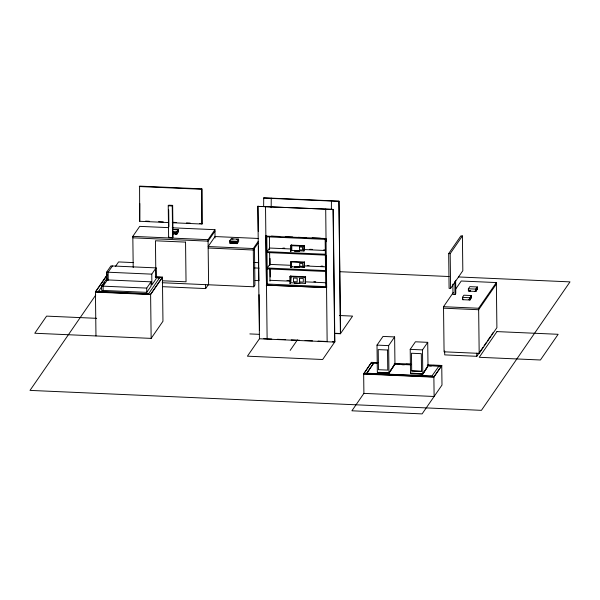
<?xml version="1.0" encoding="UTF-8"?>
<svg xmlns="http://www.w3.org/2000/svg" width="600" height="600" viewBox="0 0 600 600"><rect width="100%" height="100%" fill="white"/><g stroke="black" fill="none" stroke-linecap="round" stroke-linejoin="round"><path stroke-width="0.9" d="M168.532 222.562L139.718 221.288L139.59 186.105L201.862 188.85L201.99 224.04L172.245 222.728M139.718 221.288L139.8 203.483M106.725 280.245L106.627 272.153L110.94 265.897L156.083 267.892L156.21 278.685L151.898 284.933L151.77 274.147L156.083 267.892M112.44 265.965L108.135 272.22L108.233 280.312M133.208 267.54L132.825 236.355L139.71 226.365L168.51 227.632M95.97 335.947L95.43 291.817L107.243 274.688M107.25 274.987L95.438 292.11L150.608 294.548L162.42 277.425L156.81 277.17M101.587 286.095L105.9 279.847L151.042 281.835L151.095 286.103L146.782 292.358L101.64 290.362L101.587 286.095L146.73 288.09L151.042 281.835M95.775 295.013L30 390.397L481.418 410.34L570 281.873L458.55 276.952M115.403 266.55L118.583 261.93L133.567 262.597M106.17 280.05L107.183 278.528M107.407 279.907L103.095 286.163L103.148 290.43M168.24 205.77L168.637 205.2L172.65 205.373L173.04 237.248L172.642 237.817L168.63 237.638L168.24 205.77L172.252 205.942L172.65 205.373M201.99 224.04L201.862 188.85M168.63 237.638L169.028 237.067M176.145 232.627L172.695 232.493L176.145 232.627L176.145 233.46L172.71 233.303M175.462 233.843L176.542 233.775L175.462 233.993L175.635 233.587M172.725 233.925L176.91 234.105L176.88 231.78L178.343 229.657L172.493 229.395M178.08 231.757L178.058 229.8L174.585 229.665M176.91 234.105L178.373 231.983L178.343 229.657M185.528 242.115L155.438 240.78L155.873 276.803M96.66 318.33L46.59 316.118L34.777 333.248L151.148 338.385L150.608 294.255L162.42 277.125L155.265 276.81M208.612 284.79L208.058 239.678L214.95 229.688L172.222 227.798M214.965 231.157L208.08 241.147L132.84 237.825M151.148 338.385L162.96 321.255L162.42 277.125M229.627 240.968L231.09 238.845L238.62 239.175L238.642 241.507L237.18 243.63L229.657 243.3L229.627 240.968L237.15 241.305L238.62 239.175M231.397 239.032L233.138 239.093M257.812 206.362L333.225 209.43L334.845 341.82L322.657 359.498L247.417 356.175L259.433 338.76L257.812 206.362L333.225 209.43M263.64 206.445L263.715 197.798L338.955 201.12L340.567 333.517L335.558 333.293M238.32 239.34L236.587 239.265M236.812 243.3L235.913 243.263M162.623 286.68L205.65 288.577L208.275 284.767M265.515 206.438L267.127 338.835M271.237 198.135L271.178 207.712M162.165 282.735L253.755 286.785L253.282 248.535L258.053 241.62M258.075 243.09L253.305 250.005L208.163 248.01M267.067 251.663L325.447 254.243L325.462 255.12L267.075 252.548L267.067 251.663L269.565 248.032L290.88 248.978M253.755 286.785L254.933 285.067L254.483 248.295M267.27 268.005L325.65 270.585L325.657 271.47L267.278 268.89L267.27 268.005L269.767 264.382L291.082 265.32M290.618 251.13L290.955 245.07L291.353 245.085L291.42 250.567L290.618 251.13L291.817 249.9L291.757 245.108L304.327 245.663L303.99 251.032L291.413 250.478M291.022 251.145L291.353 245.085M291.757 245.108L291.36 245.685L303.93 246.24L304.327 245.663M294.487 251.017L299.19 251.197L294.487 251.017L294.502 250.305M325.702 209.1L327.142 341.745M331.433 200.79L331.358 209.438M290.752 261.998L291.555 261.435L291.225 267.495L290.82 267.48L290.752 261.998L291.555 261.435M299.16 250.538L299.175 251.228M290.82 267.48L291.623 266.918M292.013 266.25L291.615 266.827L304.192 267.382L304.53 262.013L291.952 261.457L291.555 262.035L304.132 262.59L304.53 262.013M334.545 333.517L340.395 333.772L338.955 201.12M299.385 266.858L295.62 266.722L299.385 266.858L299.37 267.57L294.712 267.337M289.928 276.683L290.73 276.12L290.407 283.425L290.01 283.41L289.928 276.683L290.73 276.12M291.127 276.142L290.73 276.72L305.212 277.358L305.618 276.78L291.127 276.142L290.805 282.757L305.288 283.395L305.618 276.78M299.76 266.228L299.737 263.34L302.678 263.468L302.707 266.362L299.775 266.212M290.01 283.41L290.407 282.832M293.483 281.67L293.452 278.032L297.157 278.197L297.188 281.835L293.498 281.655M299.767 282.84L299.752 283.553L294.428 283.29M299.558 278.317L303.27 278.468L303.308 282.105L299.603 281.94L299.558 278.317L299.61 281.925M326.663 287.55L266.295 285.15L326.663 287.55L326.272 255.712M290.16 350.407L297.413 339.892M340.395 333.772L352.582 316.103L339.577 315.525M377.01 345.112L383.01 336.413L394.627 336.923L394.957 364.237L388.957 372.938L377.34 372.428L377.01 345.112L388.627 345.623L394.627 336.923M427.71 364.83L441.75 365.452L441.99 385.065L422.107 413.895L351.892 410.798L363.9 393.382L363.66 373.77L371.535 362.347L378.082 362.64M448.68 253.597L460.897 235.875L462.405 235.942L462.825 270.705L450.607 288.428L449.1 288.36L448.68 253.597L450.18 253.665L462.405 235.942M373.553 363.465L366.66 373.462M373.545 363.225L366.66 373.215L431.865 376.095L438.757 366.345M367.718 371.925L368.782 370.388M387.51 350.025L378.218 349.612L378.457 369.697L387.765 370.095L387.518 350.01M388.845 373.358L394.605 364.403L388.845 373.358L377.692 372.862L377.685 372.278M410.213 349.358L415.425 341.79L427.717 342.337L428.01 366.285L422.79 373.845L410.505 373.305L410.213 349.358L422.498 349.897L427.717 342.337M455.505 289.327L461.243 281.01L496.35 282.562L496.897 327.675L479.183 353.37L444.075 351.817L443.52 306.705L453.42 292.35M452.865 284.16L452.993 294.472L454.995 294.562L455.783 293.423L455.625 280.298M411.69 370.92L411.487 353.243L421.312 353.67L421.522 371.355L411.69 370.92L421.53 371.34M471.42 297.75L469.942 300L462.48 299.678L462.45 297.345L463.928 295.207L471.39 295.53L471.42 297.862M477.322 289.185L475.853 291.442L468.39 291.112L468.36 288.78L469.838 286.642L477.3 286.972L477.33 289.298M469.2 290.947L470.28 290.73M469.2 291.097L469.373 290.692M471.39 295.53L469.98 297.765L470.002 299.722M475.905 291.157L475.882 289.2L477.3 286.972M468.735 299.632L469.643 299.678M471.397 295.8L470.04 297.765L462.45 297.345M477.3 287.235L475.882 289.2M415.38 373.38L410.842 373.178L410.85 373.77L422.647 374.288L427.155 367.147M422.647 374.288L427.658 366.42M479.183 353.37L478.635 308.257L496.35 282.562M496.365 284.032L478.65 309.728L443.543 308.175M363.9 393.382L434.115 396.48L433.875 376.868L441.75 365.452M441.757 365.745L433.882 377.16L363.66 374.062M444.668 350.962L444.713 354.885L476.812 356.303L483.015 347.31M484.05 345.81L486.63 342.06M487.665 340.567L490.763 336.067M491.798 334.567L493.35 332.317M139.29 186.532L201.57 189.285M263.543 198.06L338.775 201.382M145.59 221.108L149.31 221.272M158.602 221.685L163.252 221.888M172.545 222.3L176.265 222.465M186.488 222.915L190.208 223.08M199.5 223.493L202.29 223.612M172.703 231.593L176.88 231.78M271.425 236.108L279.765 236.475M285.315 236.722L292.725 237.045M298.282 237.292L306.615 237.66M312.173 237.907L320.505 238.275M265.695 236.115L326.062 238.522L326.1 241.733M265.882 236.745L326.07 239.4M258.33 238.462L215.032 236.55L208.14 246.54L253.282 248.535M132.825 236.355L208.058 239.678M290.558 245.647L290.955 245.67M230.468 243.285L231.375 243.322M282.892 248.093L284.752 248.175M309.772 249.285L312.548 249.405M323.67 249.892L325.522 249.975M303.855 249.548L325.17 250.493M254.032 262.478L258.697 262.68M307.192 265.5L309.045 265.582M321.09 266.115L322.942 266.197M304.058 265.897L326.295 266.88M301.897 266.685L304.59 266.805M254.385 267.93L259.065 268.14M339.608 271.695L449.183 276.532M106.627 272.153L151.77 274.147M287.01 280.507L288.855 280.59M313.86 281.692L315.712 281.775M468.36 288.78L475.822 289.11L475.853 291.442M269.985 280.282L290.355 281.183M305.175 281.843L326.468 282.78M106.958 273.397L107.04 280.11M468.518 289.462L468.577 290.28M255.09 280.462L258.825 280.627M469.373 290.835L470.28 290.88M474.465 291.33L475.365 291.368M155.7 277.567L159.42 277.778M157.567 277.942L159.42 277.733M266.46 284.01L326.647 286.673M162.308 280.785L186.038 281.798L185.55 242.085M462.615 298.028L462.675 298.845M101.858 286.365L104.752 282.24L97.942 292.222M98.43 291.218L148.597 293.722M443.52 306.705L478.635 308.257M95.43 291.817L150.608 294.255M249.84 333.923L259.132 334.327M263.782 338.685L271.763 339.038M277.312 339.285L285.653 339.653M291.202 339.892L299.543 340.26M305.093 340.507L312.502 340.837M318.06 341.085L326.392 341.452M332.332 341.715L334.845 341.82M259.433 338.76L334.665 342.082L333.045 209.685M394.935 363.382L410.857 364.087M394.942 363.675L399.623 363.885M406.178 364.17L410.857 364.38M433.327 365.37L440.82 365.7M377.595 363.353L371.04 363.353M394.043 364.125L410.805 364.868M427.215 365.543L441.263 366.457M401.94 364.718L404.287 364.822M429.09 365.918L431.303 366.015M418.103 373.5L422.64 373.702M378.615 372.315L388.838 372.765M364.987 373.388L366.96 373.47M430.005 376.26L434.37 376.447L364.155 373.35L371.535 362.347M363.66 373.77L433.875 376.868M476.775 353.16L476.812 356.303M469.92 297.675L469.942 300M454.838 281.438L454.995 294.562M450.18 253.665L450.607 288.428M422.498 349.897L422.79 373.845M388.627 345.623L388.957 372.938M325.155 238.478L325.755 287.513M305.212 277.358L305.288 283.395M303.93 246.24L303.99 251.032M304.132 262.59L304.192 267.382M294.697 266.647L294.69 267.368M294.413 282.608L294.405 283.32M291.15 261.42L291.225 267.495M290.325 276.105L290.407 283.425M270.053 258.45L270.135 264.923M270.18 268.627L270.285 276.952M269.43 236.76L269.587 249.712M269.625 252.487L269.775 265.26M269.812 268.215L269.97 281.168M266.775 235.897L267.375 284.933M265.875 235.86L266.483 285.69M257.993 206.108L258.3 231.278M258.48 246.195L258.9 280.695M259.072 294.683L259.507 330.112M237.15 241.305L237.18 243.63M236.64 243.555L235.733 243.517M214.95 229.688L215.048 238.02M205.597 284.655L205.65 288.577M172.252 205.942L172.642 237.817M168.69 209.888L168.9 226.755M159.915 277.312L148.102 294.442M146.73 288.09L146.782 292.358M230.4 241.882L230.4 242.715L236.43 242.962L236.423 242.153L230.392 241.897M299.535 246.99L299.565 249.877L302.513 249.998L302.483 247.118L299.528 247.005M463.47 299.257L463.29 299.655L463.47 299.257M496.95 331.597L479.235 357.293L540.428 359.993L558.143 334.298L496.95 331.597"/></g></svg>
